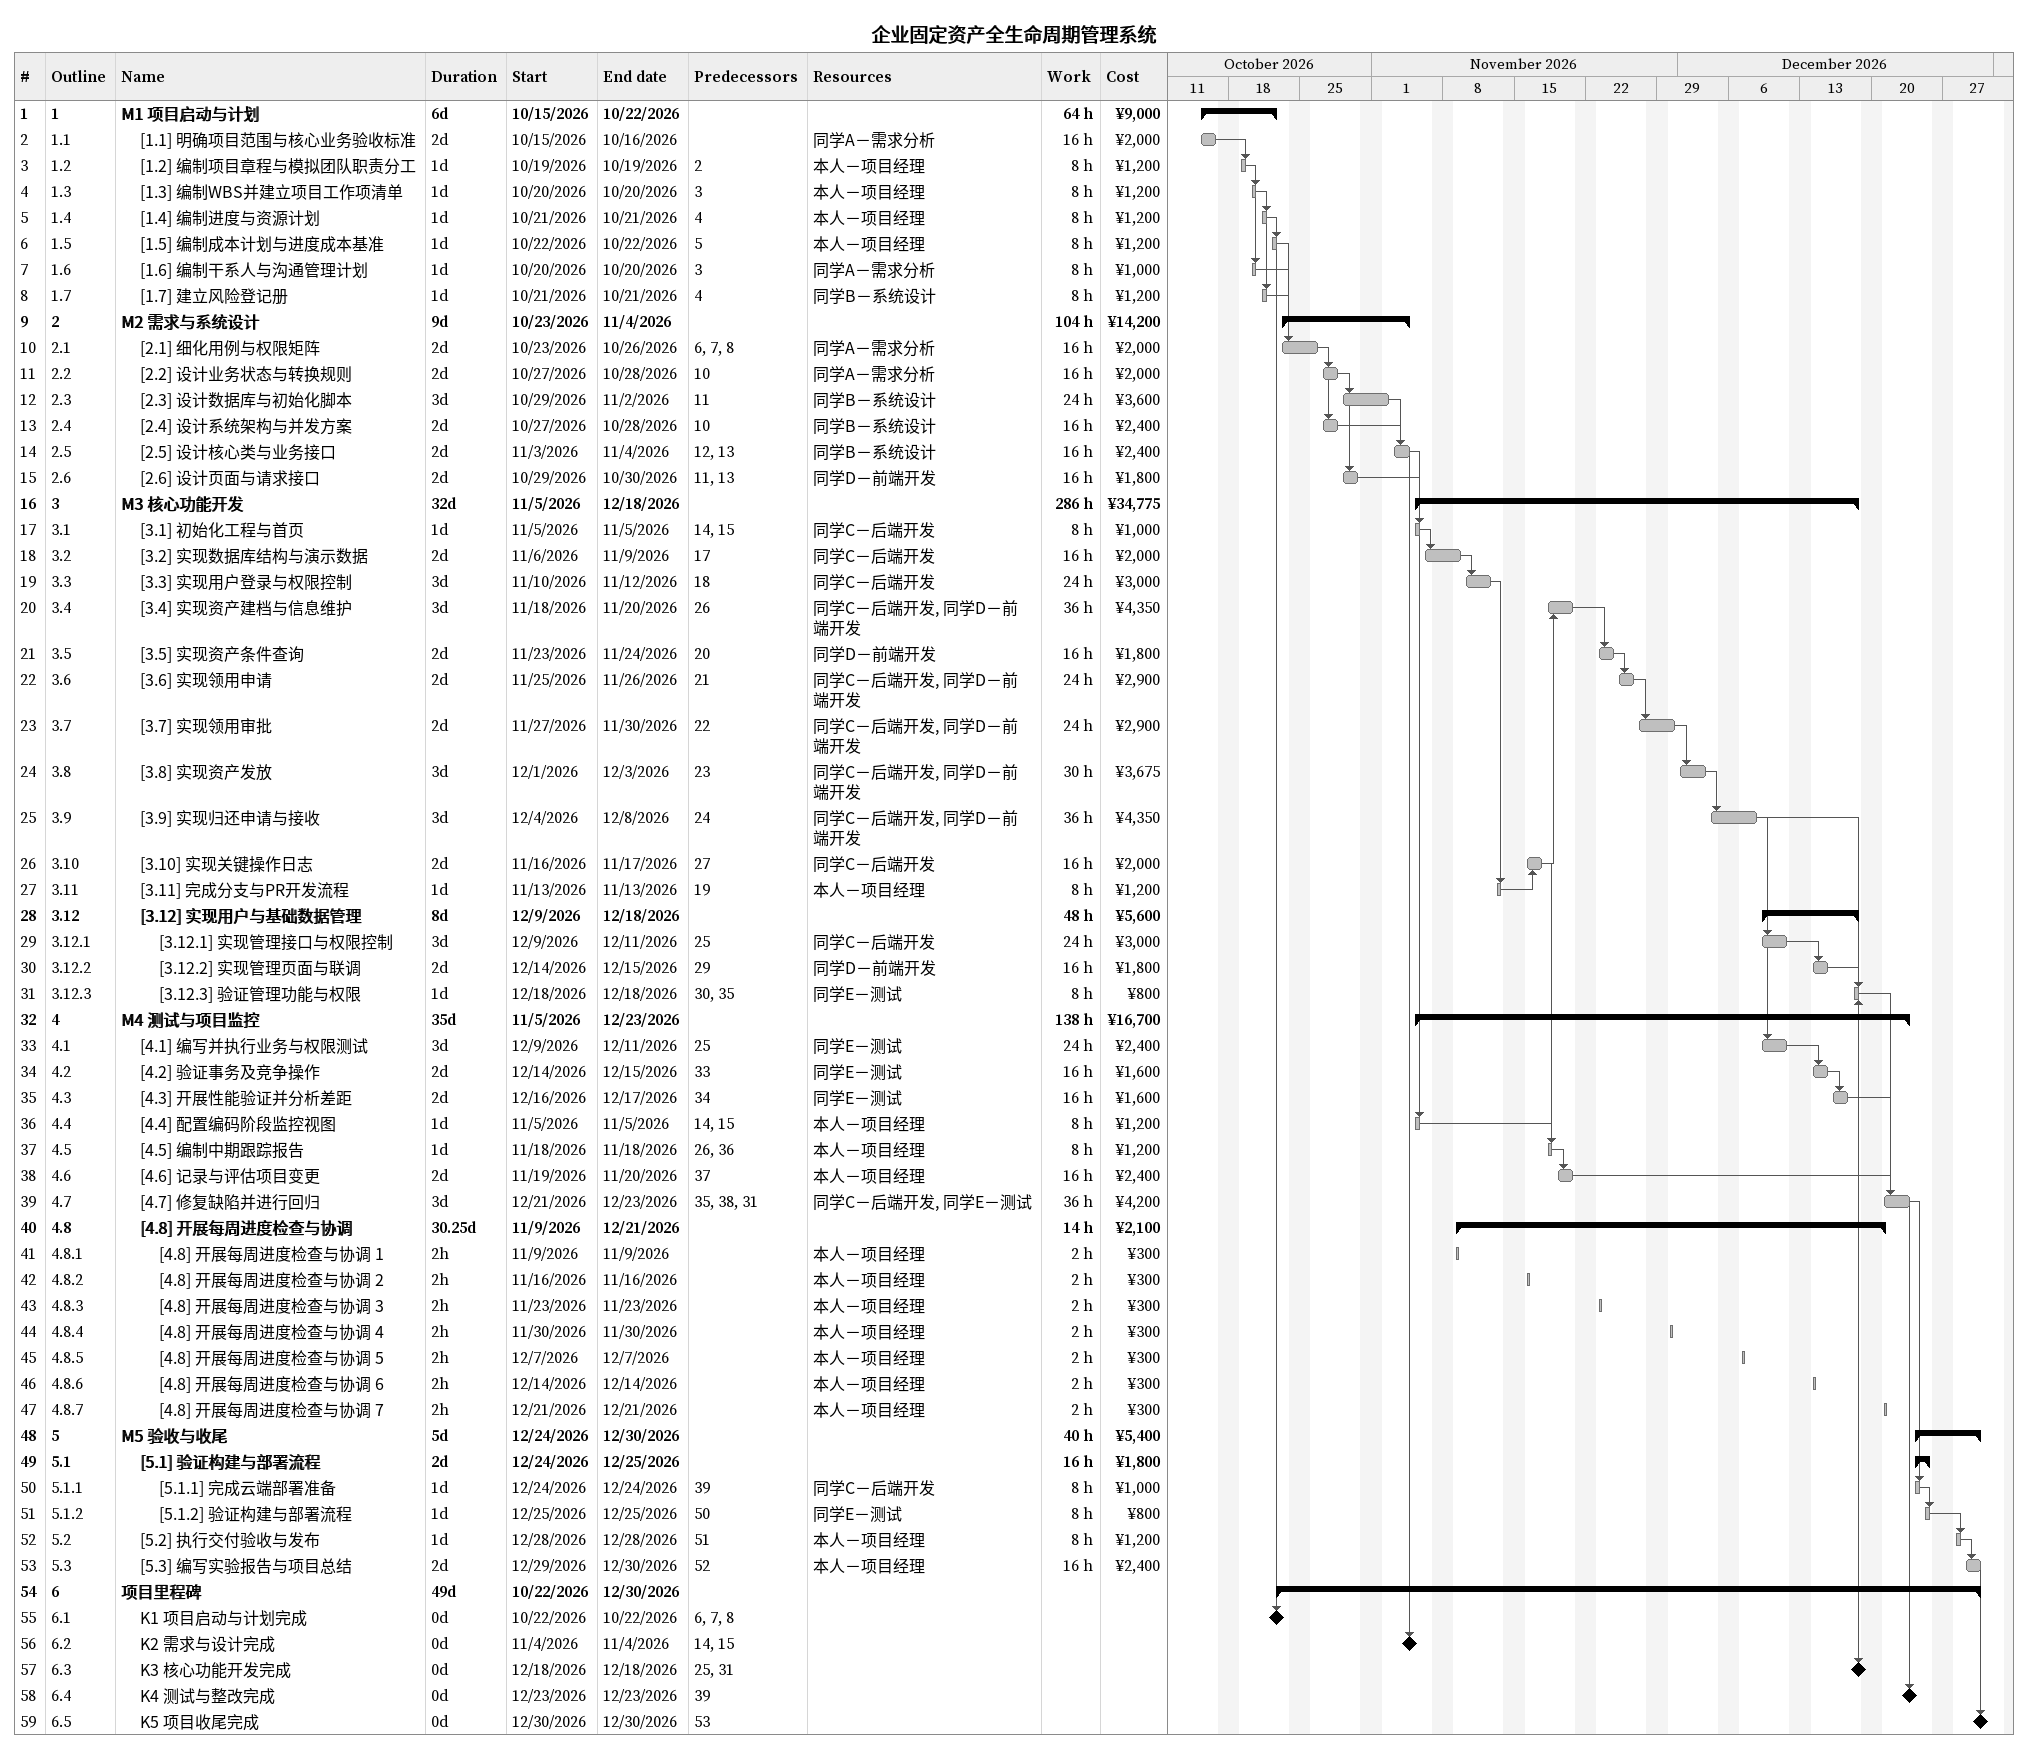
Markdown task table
企业固定资产全生命周期管理系统

| ID | WBS | Task | Duration | Start | Finish | Predecessors | Resources | Work (h) | Cost (¥) |
|---|---|---|---|---|---|---|---|---|---|
| 1 | 1 | **M1 项目启动与计划** | 6d | 2026-10-15 | 2026-10-22 |  |  | 64 | 9000 |
| 2 | 1.1 | [1.1] 明确项目范围与核心业务验收标准 | 2d | 2026-10-15 | 2026-10-16 |  | 同学A－需求分析 | 16 | 2000 |
| 3 | 1.2 | [1.2] 编制项目章程与模拟团队职责分工 | 1d | 2026-10-19 | 2026-10-19 | 2 | 本人－项目经理 | 8 | 1200 |
| 4 | 1.3 | [1.3] 编制WBS并建立项目工作项清单 | 1d | 2026-10-20 | 2026-10-20 | 3 | 本人－项目经理 | 8 | 1200 |
| 5 | 1.4 | [1.4] 编制进度与资源计划 | 1d | 2026-10-21 | 2026-10-21 | 4 | 本人－项目经理 | 8 | 1200 |
| 6 | 1.5 | [1.5] 编制成本计划与进度成本基准 | 1d | 2026-10-22 | 2026-10-22 | 5 | 本人－项目经理 | 8 | 1200 |
| 7 | 1.6 | [1.6] 编制干系人与沟通管理计划 | 1d | 2026-10-20 | 2026-10-20 | 3 | 同学A－需求分析 | 8 | 1000 |
| 8 | 1.7 | [1.7] 建立风险登记册 | 1d | 2026-10-21 | 2026-10-21 | 4 | 同学B－系统设计 | 8 | 1200 |
| 9 | 2 | **M2 需求与系统设计** | 9d | 2026-10-23 | 2026-11-04 |  |  | 104 | 14200 |
| 10 | 2.1 | [2.1] 细化用例与权限矩阵 | 2d | 2026-10-23 | 2026-10-26 | 6, 7, 8 | 同学A－需求分析 | 16 | 2000 |
| 11 | 2.2 | [2.2] 设计业务状态与转换规则 | 2d | 2026-10-27 | 2026-10-28 | 10 | 同学A－需求分析 | 16 | 2000 |
| 12 | 2.3 | [2.3] 设计数据库与初始化脚本 | 3d | 2026-10-29 | 2026-11-02 | 11 | 同学B－系统设计 | 24 | 3600 |
| 13 | 2.4 | [2.4] 设计系统架构与并发方案 | 2d | 2026-10-27 | 2026-10-28 | 10 | 同学B－系统设计 | 16 | 2400 |
| 14 | 2.5 | [2.5] 设计核心类与业务接口 | 2d | 2026-11-03 | 2026-11-04 | 12, 13 | 同学B－系统设计 | 16 | 2400 |
| 15 | 2.6 | [2.6] 设计页面与请求接口 | 2d | 2026-10-29 | 2026-10-30 | 11, 13 | 同学D－前端开发 | 16 | 1800 |
| 16 | 3 | **M3 核心功能开发** | 32d | 2026-11-05 | 2026-12-18 |  |  | 286 | 34775 |
| 17 | 3.1 | [3.1] 初始化工程与首页 | 1d | 2026-11-05 | 2026-11-05 | 14, 15 | 同学C－后端开发 | 8 | 1000 |
| 18 | 3.2 | [3.2] 实现数据库结构与演示数据 | 2d | 2026-11-06 | 2026-11-09 | 17 | 同学C－后端开发 | 16 | 2000 |
| 19 | 3.3 | [3.3] 实现用户登录与权限控制 | 3d | 2026-11-10 | 2026-11-12 | 18 | 同学C－后端开发 | 24 | 3000 |
| 20 | 3.4 | [3.4] 实现资产建档与信息维护 | 3d | 2026-11-18 | 2026-11-20 | 26 | 同学C－后端开发, 同学D－前端开发 | 36 | 4350 |
| 21 | 3.5 | [3.5] 实现资产条件查询 | 2d | 2026-11-23 | 2026-11-24 | 20 | 同学D－前端开发 | 16 | 1800 |
| 22 | 3.6 | [3.6] 实现领用申请 | 2d | 2026-11-25 | 2026-11-26 | 21 | 同学C－后端开发, 同学D－前端开发 | 24 | 2900 |
| 23 | 3.7 | [3.7] 实现领用审批 | 2d | 2026-11-27 | 2026-11-30 | 22 | 同学C－后端开发, 同学D－前端开发 | 24 | 2900 |
| 24 | 3.8 | [3.8] 实现资产发放 | 3d | 2026-12-01 | 2026-12-03 | 23 | 同学C－后端开发, 同学D－前端开发 | 30 | 3675 |
| 25 | 3.9 | [3.9] 实现归还申请与接收 | 3d | 2026-12-04 | 2026-12-08 | 24 | 同学C－后端开发, 同学D－前端开发 | 36 | 4350 |
| 26 | 3.10 | [3.10] 实现关键操作日志 | 2d | 2026-11-16 | 2026-11-17 | 27 | 同学C－后端开发 | 16 | 2000 |
| 27 | 3.11 | [3.11] 完成分支与PR开发流程 | 1d | 2026-11-13 | 2026-11-13 | 19 | 本人－项目经理 | 8 | 1200 |
| 28 | 3.12 | **[3.12] 实现用户与基础数据管理** | 8d | 2026-12-09 | 2026-12-18 |  |  | 48 | 5600 |
| 29 | 3.12.1 | [3.12.1] 实现管理接口与权限控制 | 3d | 2026-12-09 | 2026-12-11 | 25 | 同学C－后端开发 | 24 | 3000 |
| 30 | 3.12.2 | [3.12.2] 实现管理页面与联调 | 2d | 2026-12-14 | 2026-12-15 | 29 | 同学D－前端开发 | 16 | 1800 |
| 31 | 3.12.3 | [3.12.3] 验证管理功能与权限 | 1d | 2026-12-18 | 2026-12-18 | 30, 35 | 同学E－测试 | 8 | 800 |
| 32 | 4 | **M4 测试与项目监控** | 35d | 2026-11-05 | 2026-12-23 |  |  | 138 | 16700 |
| 33 | 4.1 | [4.1] 编写并执行业务与权限测试 | 3d | 2026-12-09 | 2026-12-11 | 25 | 同学E－测试 | 24 | 2400 |
| 34 | 4.2 | [4.2] 验证事务及竞争操作 | 2d | 2026-12-14 | 2026-12-15 | 33 | 同学E－测试 | 16 | 1600 |
| 35 | 4.3 | [4.3] 开展性能验证并分析差距 | 2d | 2026-12-16 | 2026-12-17 | 34 | 同学E－测试 | 16 | 1600 |
| 36 | 4.4 | [4.4] 配置编码阶段监控视图 | 1d | 2026-11-05 | 2026-11-05 | 14, 15 | 本人－项目经理 | 8 | 1200 |
| 37 | 4.5 | [4.5] 编制中期跟踪报告 | 1d | 2026-11-18 | 2026-11-18 | 26, 36 | 本人－项目经理 | 8 | 1200 |
| 38 | 4.6 | [4.6] 记录与评估项目变更 | 2d | 2026-11-19 | 2026-11-20 | 37 | 本人－项目经理 | 16 | 2400 |
| 39 | 4.7 | [4.7] 修复缺陷并进行回归 | 3d | 2026-12-21 | 2026-12-23 | 35, 38, 31 | 同学C－后端开发, 同学E－测试 | 36 | 4200 |
| 40 | 4.8 | **[4.8] 开展每周进度检查与协调** | 30.25d | 2026-11-09 | 2026-12-21 |  |  | 14 | 2100 |
| 41 | 4.8.1 | [4.8] 开展每周进度检查与协调 1 | 2h | 2026-11-09 | 2026-11-09 |  | 本人－项目经理 | 2 | 300 |
| 42 | 4.8.2 | [4.8] 开展每周进度检查与协调 2 | 2h | 2026-11-16 | 2026-11-16 |  | 本人－项目经理 | 2 | 300 |
| 43 | 4.8.3 | [4.8] 开展每周进度检查与协调 3 | 2h | 2026-11-23 | 2026-11-23 |  | 本人－项目经理 | 2 | 300 |
| 44 | 4.8.4 | [4.8] 开展每周进度检查与协调 4 | 2h | 2026-11-30 | 2026-11-30 |  | 本人－项目经理 | 2 | 300 |
| 45 | 4.8.5 | [4.8] 开展每周进度检查与协调 5 | 2h | 2026-12-07 | 2026-12-07 |  | 本人－项目经理 | 2 | 300 |
| 46 | 4.8.6 | [4.8] 开展每周进度检查与协调 6 | 2h | 2026-12-14 | 2026-12-14 |  | 本人－项目经理 | 2 | 300 |
| 47 | 4.8.7 | [4.8] 开展每周进度检查与协调 7 | 2h | 2026-12-21 | 2026-12-21 |  | 本人－项目经理 | 2 | 300 |
| 48 | 5 | **M5 验收与收尾** | 5d | 2026-12-24 | 2026-12-30 |  |  | 40 | 5400 |
| 49 | 5.1 | **[5.1] 验证构建与部署流程** | 2d | 2026-12-24 | 2026-12-25 |  |  | 16 | 1800 |
| 50 | 5.1.1 | [5.1.1] 完成云端部署准备 | 1d | 2026-12-24 | 2026-12-24 | 39 | 同学C－后端开发 | 8 | 1000 |
| 51 | 5.1.2 | [5.1.2] 验证构建与部署流程 | 1d | 2026-12-25 | 2026-12-25 | 50 | 同学E－测试 | 8 | 800 |
| 52 | 5.2 | [5.2] 执行交付验收与发布 | 1d | 2026-12-28 | 2026-12-28 | 51 | 本人－项目经理 | 8 | 1200 |
| 53 | 5.3 | [5.3] 编写实验报告与项目总结 | 2d | 2026-12-29 | 2026-12-30 | 52 | 本人－项目经理 | 16 | 2400 |
| 54 | 6 | **项目里程碑** | 49d | 2026-10-22 | 2026-12-30 |  |  |  |  |
| 55 | 6.1 | K1 项目启动与计划完成 | 0d | 2026-10-22 | 2026-10-22 | 6, 7, 8 |  |  |  |
| 56 | 6.2 | K2 需求与设计完成 | 0d | 2026-11-04 | 2026-11-04 | 14, 15 |  |  |  |
| 57 | 6.3 | K3 核心功能开发完成 | 0d | 2026-12-18 | 2026-12-18 | 25, 31 |  |  |  |
| 58 | 6.4 | K4 测试与整改完成 | 0d | 2026-12-23 | 2026-12-23 | 39 |  |  |  |
| 59 | 6.5 | K5 项目收尾完成 | 0d | 2026-12-30 | 2026-12-30 | 53 |  |  |  |
